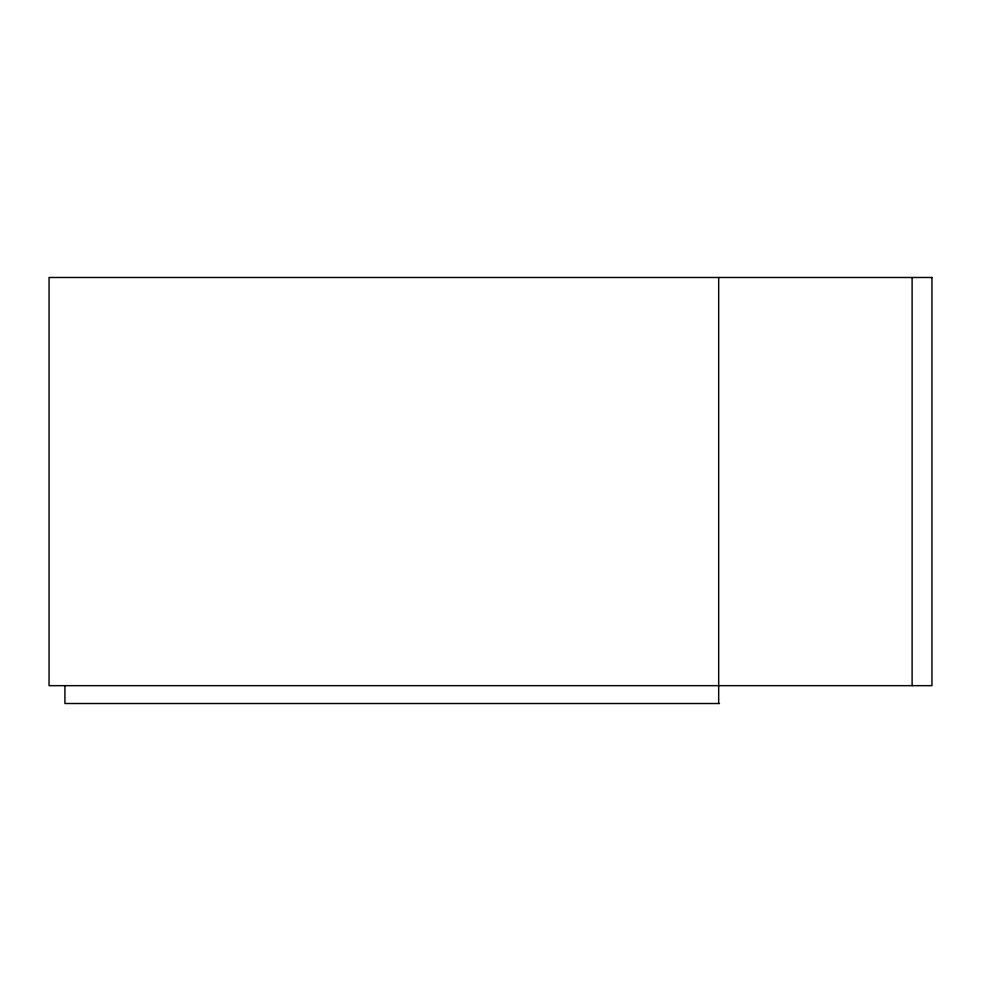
<?xml version="1.0" encoding="UTF-8"?>
<svg xmlns="http://www.w3.org/2000/svg" width="981" height="981" viewBox="0 0 981 981"><rect width="100%" height="100%" fill="white"/><g stroke="black" fill="none" stroke-linecap="round" stroke-linejoin="round"><path stroke-width="1.47" d="M719.49 703.512L64.918 703.512L64.918 685.658M912.109 277.488L912.109 685.658M718.681 277.488L718.681 703.512M931.95 277.488L49.05 277.488L49.05 685.658L931.95 685.658L931.95 277.488"/></g></svg>
